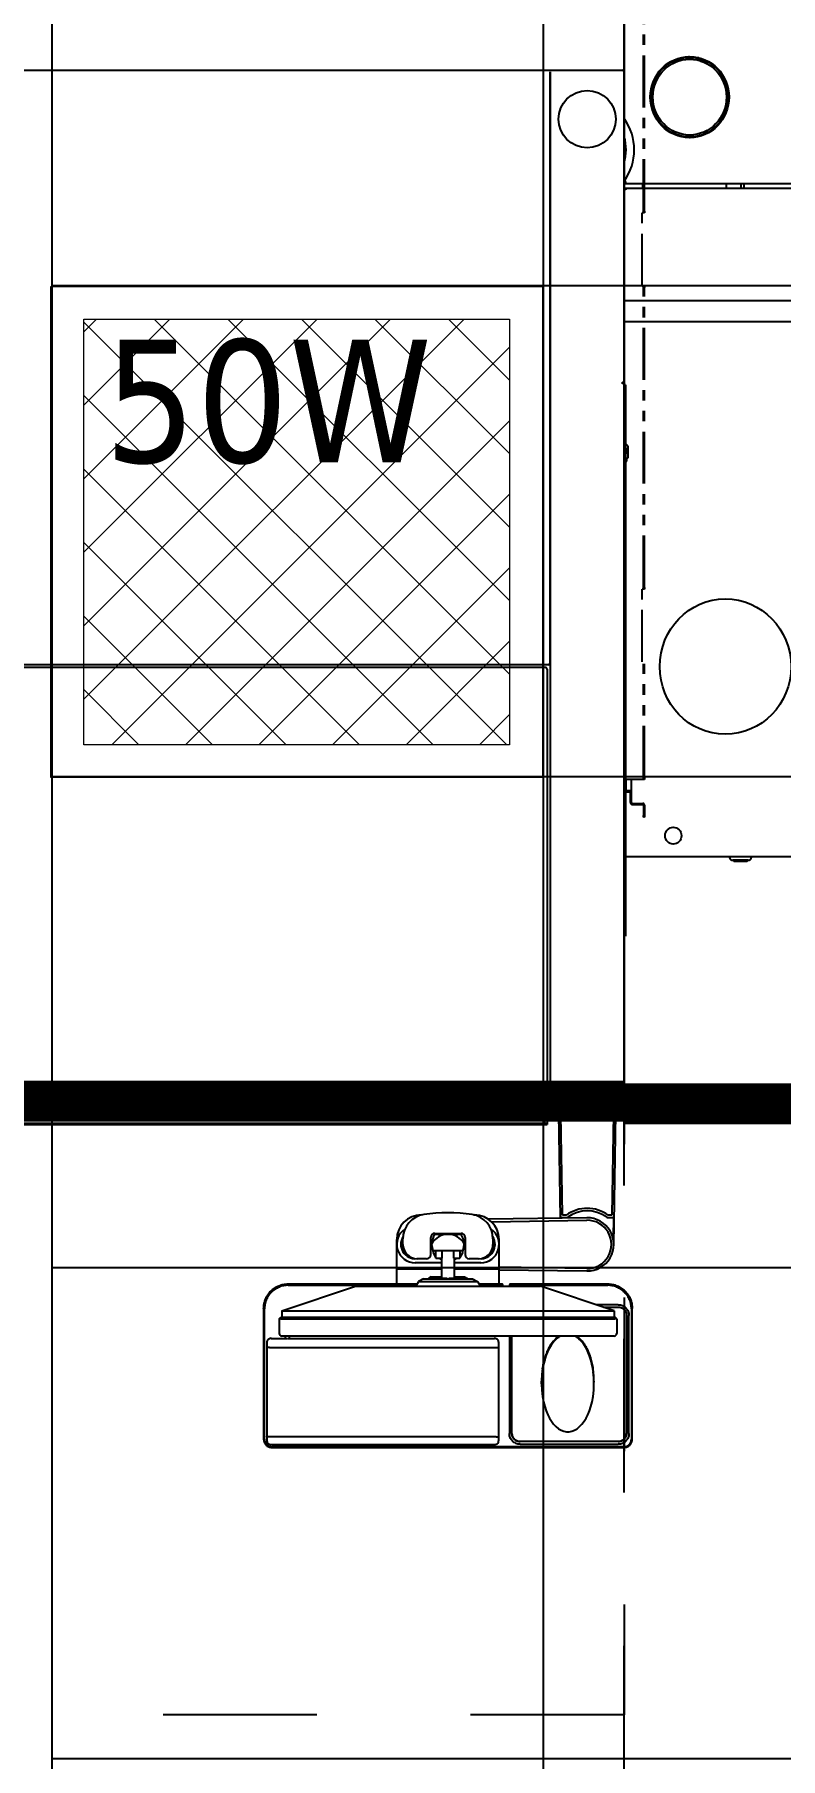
# Model space of a CAD drawing. Header units: centimetres. Extents: x 405564 to 502064, y 46284 to 60634.
# Drawn here: x 454057.6 to 454148.7, y 53962.5 to 54173.2 of the extents above; entities that cross this region are included whole.
import ezdxf
from ezdxf import colors
from ezdxf.entities.mleader import LeaderData, LeaderLine
from ezdxf.math import Vec2, Vec3
from ezdxf.xclip import XClip

# ---------------------------------------------------------------- set-up
doc = ezdxf.new("R2010")
doc.units = ezdxf.units.CM
doc.header["$XCLIPFRAME"] = 0
for name, pattern in [('3+1_3b$0$DASHED', [0.25, 0.125, -0.125]), ('SLD-2点鎖線', [12.7, 6.35, -1.27, 1.27, -1.27, 1.27, -1.27]), ('SLD-実線', [0])]:
    doc.linetypes.add(name, pattern=pattern)
for name, color, linetype in [('---___EB_draft03_cihazlar', 8, 'Continuous'), ('0-KRCN-ASMATAVAN-130426', 8, 'Continuous'), ('AS_DUV', 8, 'Continuous'), ('AS_PYZ_BINA', 8, 'Continuous')]:
    doc.layers.add(name, color=color, linetype=linetype)
for name, color, linetype, lineweight in [('0-KRCN-AYDINLATMA-130426', 8, 'Continuous', 9), ('0-KRCN-MİMARİ-220526', 8, 'Continuous', 9), ('OL_Ic', 8, 'Continuous', 9)]:
    doc.layers.add(name, color=color, linetype=linetype, lineweight=lineweight)
doc.styles.add('Normal_ITL', font='swissi.ttf')
doc.styles.add('TAHOMA', font='tahoma.ttf')

# ---------------------------------------------------------------- blocks, each defined once
blk = doc.blocks.new('50W 60x60 cm  SIVA ALTI LED ARMATÜR')
at = {"layer": '0-KRCN-AYDINLATMA-130426'}
h = blk.add_hatch(dxfattribs=at)
h.set_pattern_fill('ANSI37', color=256, scale=0.2)
h.paths.add_polyline_path([(-2.6, 2.594), (2.6, 2.594), (2.6, -2.606), (-2.6, -2.606)])
for points in [[(-3, 2.994), (3, 2.994), (3, -3.007), (-3, -3.007)], [(-2.6, 2.594), (2.6, 2.594), (2.6, -2.606), (-2.6, -2.606)]]:
    blk.add_lwpolyline(points, close=True, dxfattribs=at)
at = {"layer": '0-KRCN-AYDINLATMA-130426', "insert": (-2.35, 2.344), "char_height": 1.5, "attachment_point": 1, "style": 'TAHOMA'}
blk.add_mtext_dynamic_manual_height_columns('{\\fTahoma|b0|i0|c162|p34;50W}', width=1.5, gutter_width=1.25, heights=[0], dxfattribs=at)
blk = doc.blocks.new('G$C27E741DA')
at = {"layer": '0-KRCN-AYDINLATMA-130426', "xscale": 10, "yscale": 10, "zscale": 10}
blk.add_blockref('50W 60x60 cm  SIVA ALTI LED ARMATÜR', (16025.54, 6978.47), dxfattribs=at)
blk = doc.blocks.new('SMD Dizgi Makinesi')
at = {"layer": '---___EB_draft03_cihazlar', "linetype": 'SLD-実線'}
for p, q in [((275559.67, -39730.89), (275559.67, -39868.03)), ((275560.19, -39868.16), (275560.19, -39846.23)), ((275641.92, -39846.47), (275641.92, -39867.92)), ((275641.92, -39847.13), (275641.92, -39852.58)), ((275559.67, -39853.54), (275560.19, -39853.54)), ((275559.67, -39853.89), (275560.19, -39853.89)), ((275642.33, -39852.99), (275642.33, -39854.89)), ((275642.38, -39853.09), (275642.38, -39854.05)), ((275642.43, -39854.74), (275642.43, -39853.14)), ((275560.19, -39855.64), (275559.67, -39855.64)), ((275642.38, -39854.05), (275642.38, -39854.79)), ((275560.19, -39865.65), (275559.67, -39865.65)), ((275560.19, -39865.77), (275559.67, -39865.77)), ((275560.19, -39865.87), (275559.67, -39865.87)), ((275538.49, -39868.16), (275559.67, -39868.16)), ((275559.67, -39868.04), (275559.5, -39868.04)), ((275559.54, -39867.95), (275559.54, -39868.03)), ((275559.54, -39868.03), (275559.67, -39868.03)), ((275559.67, -39868.16), (275559.67, -39868.04)), ((275560.19, -39868.16), (275559.67, -39868.16)), ((275560.2, -39868.14), (275560.19, -39868.15)), ((275560.19, -39868.15), (275560.19, -39868.16)), ((275633.65, -39868.16), (275560.19, -39868.16)), ((275560.23, -39868.12), (275560.2, -39868.14)), ((275560.26, -39868.09), (275560.23, -39868.12)), ((275560.3, -39868.05), (275560.26, -39868.09)), ((275560.34, -39868.01), (275560.3, -39868.05)), ((275560.38, -39867.96), (275560.34, -39868.01)), ((275560.43, -39867.92), (275560.38, -39867.96)), ((275641.67, -39868.16), (275633.65, -39868.16))]:
    blk.add_line(p, q, dxfattribs=at)
at = {"layer": '---___EB_draft03_cihazlar', "linetype": 'SLD-2点鎖線'}
for p, q in [((275559.67, -39730.89), (275559.67, -39868.03)), ((275560.19, -39868.16), (275560.19, -39846.23)), ((275641.92, -39846.47), (275641.92, -39867.92)), ((275641.92, -39847.13), (275641.92, -39852.58)), ((275559.67, -39853.54), (275560.19, -39853.54)), ((275559.67, -39853.89), (275560.19, -39853.89)), ((275642.33, -39852.99), (275642.33, -39854.89)), ((275642.38, -39853.09), (275642.38, -39854.05)), ((275642.43, -39854.74), (275642.43, -39853.14)), ((275560.19, -39855.64), (275559.67, -39855.64)), ((275642.38, -39854.05), (275642.38, -39854.79)), ((275563.03, -39865.65), (275535.13, -39865.65)), ((275563.03, -39865.77), (275535.13, -39865.77)), ((275560.19, -39865.65), (275559.67, -39865.65)), ((275560.19, -39865.77), (275559.67, -39865.77)), ((275560.19, -39865.87), (275559.67, -39865.87)), ((275563.03, -39865.77), (275563.03, -39865.65)), ((275563.03, -39865.65), (275563.23, -39865.65)), ((275563.23, -39865.77), (275563.03, -39865.77)), ((275563.23, -39865.65), (275563.23, -39865.77)), ((275563.23, -39865.77), (275563.23, -39865.87)), ((275563.23, -39865.87), (275563.23, -39865.95)), ((275572.12, -39865.95), (275563.23, -39865.95)), ((275572.12, -39865.65), (275572.33, -39865.65)), ((275572.12, -39865.77), (275572.12, -39865.65)), ((275572.33, -39865.77), (275572.12, -39865.77)), ((275572.12, -39865.87), (275572.12, -39865.77)), ((275572.12, -39865.95), (275572.12, -39865.87)), ((275609.01, -39865.65), (275572.33, -39865.65)), ((275572.33, -39865.65), (275572.33, -39865.77)), ((275609.01, -39865.77), (275572.33, -39865.77)), ((275609.01, -39865.77), (275609.01, -39865.65)), ((275609.01, -39865.65), (275609.21, -39865.65)), ((275609.21, -39865.77), (275609.01, -39865.77)), ((275609.21, -39865.65), (275609.21, -39865.77)), ((275609.21, -39865.77), (275609.21, -39865.87)), ((275609.21, -39865.87), (275609.21, -39865.95)), ((275618.1, -39865.95), (275609.21, -39865.95)), ((275632.26, -39865.65), (275618.31, -39865.65)), ((275632.26, -39865.77), (275618.31, -39865.77)), ((275632.26, -39865.77), (275632.26, -39865.65)), ((275632.26, -39865.65), (275632.46, -39865.65)), ((275632.46, -39865.77), (275632.26, -39865.77)), ((275632.46, -39865.65), (275632.46, -39865.77)), ((275632.46, -39865.77), (275632.46, -39865.87)), ((275632.46, -39865.87), (275632.46, -39867.94)), ((275635.39, -39867.16), (275635.39, -39865.87)), ((275635.51, -39867.16), (275635.51, -39865.87)), ((275635.61, -39865.65), (275636.85, -39865.65)), ((275635.61, -39865.77), (275636.85, -39865.77)), ((275636.85, -39865.77), (275636.85, -39865.65)), ((275636.85, -39865.65), (275637.06, -39865.65)), ((275637.06, -39865.77), (275636.85, -39865.77)), ((275637.06, -39865.65), (275637.06, -39865.77)), ((275632.46, -39868.16), (275465.69, -39868.16)), ((275538.49, -39868.16), (275559.67, -39868.16)), ((275559.67, -39868.04), (275559.5, -39868.04)), ((275559.54, -39867.95), (275559.54, -39868.03)), ((275559.54, -39868.03), (275559.67, -39868.03)), ((275559.67, -39868.16), (275559.67, -39868.04)), ((275560.19, -39868.16), (275559.67, -39868.16)), ((275560.2, -39868.14), (275560.19, -39868.15)), ((275560.19, -39868.15), (275560.19, -39868.16)), ((275633.65, -39868.16), (275560.19, -39868.16)), ((275560.23, -39868.12), (275560.2, -39868.14)), ((275560.26, -39868.09), (275560.23, -39868.12)), ((275560.3, -39868.05), (275560.26, -39868.09)), ((275560.34, -39868.01), (275560.3, -39868.05)), ((275560.38, -39867.96), (275560.34, -39868.01)), ((275560.43, -39867.92), (275560.38, -39867.96)), ((275583.95, -39868.16), (275583.95, -39868.33)), ((275583.95, -39868.28), (275584.07, -39868.28)), ((275583.95, -39868.41), (275583.95, -39868.33)), ((275584.07, -39868.4), (275583.95, -39868.4)), ((275584.07, -39868.41), (275583.95, -39868.41)), ((275584.07, -39868.16), (275584.07, -39868.41)), ((275633.96, -39867.26), (275632.46, -39867.26)), ((275633.71, -39867.92), (275632.46, -39867.92)), ((275632.46, -39867.94), (275632.46, -39868.16)), ((275633.7, -39868.04), (275632.46, -39868.04)), ((275633.96, -39868.16), (275632.46, -39868.16)), ((275641.67, -39868.16), (275633.65, -39868.16)), ((275633.71, -39868.04), (275633.7, -39868.04)), ((275633.71, -39868.04), (275633.96, -39868.04)), ((275633.84, -39867.5), (275633.84, -39867.8)), ((275633.96, -39867.26), (275633.96, -39867.29)), ((275633.96, -39867.8), (275633.96, -39867.5)), ((275633.96, -39867.8), (275633.96, -39867.92)), ((275633.96, -39867.92), (275633.96, -39868.04)), ((275633.96, -39868.04), (275633.96, -39868.16)), ((275635.28, -39867.26), (275634.08, -39867.26)), ((275635.28, -39867.38), (275634.08, -39867.38))]:
    blk.add_line(p, q, dxfattribs=at)
at = {"layer": '---___EB_draft03_cihazlar'}
for p, q in [((275573.93, -39868.16), (275573.93, -39730.76)), ((275576.51, -39868.16), (275576.51, -39730.76))]:
    blk.add_line(p, q, dxfattribs=at)
at = {"layer": '---___EB_draft03_cihazlar', "color": 1, "const_width": 5}
blk.add_lwpolyline([(275672.08, -39868.16), (275672.08, -39731.16)], dxfattribs=at)
at = {"layer": '---___EB_draft03_cihazlar', "color": 1, "linetype": '3+1_3b$0$DASHED', "ltscale": 150}
blk.add_lwpolyline([(275341.08, -39731.16), (275757.08, -39731.16), (275757.08, -39868.16), (275341.08, -39868.16), (275341.08, -39731.16)], dxfattribs=at)
at = {"layer": '---___EB_draft03_cihazlar', "color": 1}
blk.add_lwpolyline([(275426.08, -39731.16), (275672.08, -39731.16), (275672.08, -39868.16), (275426.08, -39868.16), (275426.08, -39731.16)], dxfattribs=at)
at = {"layer": '---___EB_draft03_cihazlar'}
for centre, major_axis in [((275618.67, -39855.79), (-8.27, 0)), ((275639.33, -39862.15), (-1.03, 0))]:
    blk.add_ellipse(centre, major_axis=major_axis, ratio=0.969208, start_param=4.712389, end_param=10.995574, dxfattribs=at)
at = {"layer": '---___EB_draft03_cihazlar', "linetype": 'SLD-2点鎖線'}
for centre, major_axis, start_param, end_param in [((275641.92, -39852.99), (-0.413, 0), 3.141593, 4.712389), ((275642.38, -39853.14), (-0.0517, 0), 3.141593, 4.712389), ((275549.08, -39860.15), (-4.96, 0), 4.712389, 10.995574), ((275549.08, -39860.15), (-4.86, 0), 4.712389, 10.995574), ((275549.08, -39860.15), (-4.63, 0), 4.712389, 10.995574), ((275641.92, -39854.89), (-0.413, 0), 1.570796, 3.141593), ((275642.38, -39854.74), (-0.0517, 0), 1.570796, 3.141593), ((275635.61, -39865.87), (-0.227, 0), 4.712389, 6.283185), ((275635.61, -39865.87), (-0.103, 0), 4.712389, 6.283185), ((275633.71, -39867.8), (-0.248, 0), 1.570796, 3.141593), ((275633.71, -39867.8), (-0.124, 0), 1.570796, 3.141593), ((275634.08, -39867.5), (-0.248, 0), 4.712389, 6.283185), ((275634.08, -39867.5), (-0.124, 0), 4.712389, 6.283185), ((275635.28, -39867.16), (-0.227, 0), 1.570796, 3.141593), ((275635.28, -39867.16), (-0.103, 0), 1.570796, 3.141593), ((275641.67, -39867.92), (-0.248, 0), 1.570796, 3.141593)]:
    blk.add_ellipse(centre, major_axis=major_axis, ratio=0.969208, start_param=start_param, end_param=end_param, dxfattribs=at)
at = {"layer": '---___EB_draft03_cihazlar', "linetype": 'SLD-実線'}
for centre, major_axis, start_param, end_param in [((275641.92, -39852.99), (-0.413, 0), 3.141593, 4.712389), ((275642.38, -39853.14), (-0.0517, 0), 3.141593, 4.712389), ((275549.08, -39860.15), (-4.96, 0), 4.712389, 10.995574), ((275549.08, -39860.15), (-4.86, 0), 4.712389, 10.995574), ((275549.08, -39860.15), (-4.63, 0), 4.712389, 10.995574), ((275641.92, -39854.89), (-0.413, 0), 1.570796, 3.141593), ((275642.38, -39854.74), (-0.0517, 0), 1.570796, 3.141593), ((275641.67, -39867.92), (-0.248, 0), 1.570796, 3.141593)]:
    blk.add_ellipse(centre, major_axis=major_axis, ratio=0.969208, start_param=start_param, end_param=end_param, dxfattribs=at)
for points, knots in [([(275559.42, -39867.92), (275559.44, -39867.95), (275559.48, -39868.01), (275559.55, -39868.09), (275559.61, -39868.15), (275559.65, -39868.15), (275559.67, -39868.16)], [0, 0, 0, 0, 0.254646, 0.509542, 0.764435, 1, 1, 1, 1]), ([(275559.67, -39868.03), (275559.66, -39868.02), (275559.66, -39868), (275559.6, -39867.97), (275559.52, -39867.94), (275559.45, -39867.93), (275559.42, -39867.92)], [0, 0, 0, 0, 0.249991, 0.500012, 0.750012, 1, 1, 1, 1])]:
    blk.add_open_spline(points, degree=3, knots=knots, dxfattribs=at)
at = {"layer": '---___EB_draft03_cihazlar', "linetype": 'SLD-2点鎖線'}
for points, knots in [([(275559.42, -39867.92), (275559.44, -39867.95), (275559.48, -39868.01), (275559.55, -39868.09), (275559.61, -39868.15), (275559.65, -39868.15), (275559.67, -39868.16)], [0, 0, 0, 0, 0.254646, 0.509542, 0.764435, 1, 1, 1, 1]), ([(275559.67, -39868.03), (275559.66, -39868.02), (275559.66, -39868), (275559.6, -39867.97), (275559.52, -39867.94), (275559.45, -39867.93), (275559.42, -39867.92)], [0, 0, 0, 0, 0.249991, 0.500012, 0.750012, 1, 1, 1, 1])]:
    blk.add_open_spline(points, degree=3, knots=knots, dxfattribs=at)
blk = doc.blocks.new('SPI')
at = {"layer": '---___EB_draft03_cihazlar', "linetype": 'Continuous'}
for p, q in [((274417.83, -39735.03), (274417.83, -39814.63)), ((274418, -39735.03), (274418, -39814.63)), ((274418.79, -39735.03), (274418.79, -39814.63)), ((274419.19, -39735.03), (274419.19, -39814.63)), ((274419.79, -39735.03), (274419.79, -39814.63)), ((274420.19, -39734.93), (274420.19, -39814.73)), ((274546.69, -39734.58), (274546.69, -39815.08)), ((274473.99, -39815.08), (274473.99, -39746.53)), ((274473.69, -39814.73), (274473.69, -39746.83)), ((274378.38, -39781.33), (274378.38, -39824.33)), ((274378.47, -39824.33), (274378.47, -39781.33)), ((274378.72, -39781.23), (274378.72, -39808.53)), ((274391.21, -39780.73), (274379.22, -39780.73)), ((274379.37, -39780.43), (274395.31, -39780.43)), ((274395.32, -39780.33), (274379.38, -39780.33)), ((274379.66, -39808.73), (274379.66, -39781.03)), ((274390.59, -39781.03), (274390.59, -39808.73)), ((274391.71, -39781.23), (274391.71, -39782.98)), ((274394.09, -39782.23), (274392.29, -39782.23)), ((274394.09, -39782.23), (274394.29, -39782.43)), ((274391.7, -39782.98), (274391.99, -39782.98)), ((274391.7, -39783.48), (274391.99, -39783.48)), ((274391.71, -39783.48), (274391.71, -39808.53)), ((274391.99, -39823.13), (274391.99, -39782.53)), ((274394.09, -39782.53), (274394.09, -39823.13)), ((274394.29, -39782.43), (274394.29, -39823.23)), ((274395.09, -39782.53), (274394.29, -39782.53)), ((274395.09, -39782.53), (274395.09, -39823.13)), ((274395.09, -39782.53), (274398.09, -39791.53)), ((274398.2, -39783.33), (274398.2, -39798.97)), ((274398.31, -39799.03), (274398.31, -39783.33)), ((274398.36, -39783.33), (274398.36, -39799.06)), ((274398.09, -39791.53), (274398.09, -39814.13)), ((274398.36, -39796.58), (274403.79, -39796.58)), ((274400.19, -39796.58), (274400.19, -39802.08)), ((274398.65, -39799.23), (274398.09, -39798.91)), ((274398.99, -39799.83), (274398.65, -39799.23)), ((274398.65, -39799.23), (274398.65, -39806.43)), ((274400.94, -39802.08), (274400.94, -39798.83)), ((274401.44, -39800.23), (274401.44, -39799.08)), ((274403.19, -39797.33), (274403.87, -39797.33)), ((274398.99, -39799.83), (274398.99, -39805.83)), ((274399.02, -39800.46), (274398.99, -39800.44)), ((274399.22, -39800.8), (274399.02, -39800.46)), ((274399.02, -39802.73), (274399.02, -39800.46)), ((274399.22, -39800.8), (274399.22, -39802.05)), ((274402.25, -39800.97), (274401.5, -39801.35)), ((274401.5, -39801.35), (274402.46, -39801.35)), ((274401.5, -39801.35), (274401.5, -39802.08)), ((274401.94, -39800.73), (274404.04, -39800.73)), ((274402.46, -39801.08), (274402.25, -39800.97)), ((274403.19, -39800.83), (274402.46, -39800.97)), ((274402.46, -39800.97), (274402.46, -39804.69)), ((274404.39, -39804.43), (274404.39, -39801.23)), ((274404.54, -39801.23), (274404.54, -39804.43)), ((274398.99, -39802.73), (274399.02, -39802.73)), ((274399.02, -39802.93), (274398.99, -39802.93)), ((274399.02, -39802.05), (274399.22, -39802.05)), ((274399.02, -39802.08), (274401.5, -39802.08)), ((274399.02, -39805.2), (274399.02, -39802.93)), ((274402.46, -39802.1), (274401.5, -39802.1)), ((274399.02, -39805.2), (274398.99, -39805.22)), ((274401.5, -39803.58), (274399.02, -39803.58)), ((274399.22, -39803.6), (274399.02, -39803.6)), ((274399.22, -39804.86), (274399.02, -39805.2)), ((274399.22, -39803.6), (274399.22, -39804.86)), ((274400.19, -39803.58), (274400.19, -39809.08)), ((274400.94, -39806.83), (274400.94, -39803.58)), ((274401.44, -39806.58), (274401.44, -39805.43)), ((274401.5, -39803.55), (274402.46, -39803.55)), ((274401.5, -39803.58), (274401.5, -39804.3)), ((274402.46, -39804.3), (274401.5, -39804.3)), ((274401.5, -39804.3), (274402.25, -39804.69)), ((274404.04, -39804.93), (274401.94, -39804.93)), ((274402.25, -39804.69), (274402.46, -39804.58)), ((274402.46, -39804.69), (274403.19, -39804.83)), ((274398.65, -39806.43), (274398.09, -39806.75)), ((274398.2, -39806.69), (274398.2, -39809.48)), ((274398.31, -39809.43), (274398.31, -39806.62)), ((274398.36, -39806.59), (274398.36, -39809.43)), ((274398.99, -39805.83), (274398.65, -39806.43)), ((274406.79, -39806.01), (274406.79, -39806.08)), ((274379.22, -39809.03), (274391.21, -39809.03)), ((274398.2, -39809.48), (274398.09, -39809.48)), ((274398.09, -39809.53), (274398.2, -39809.53)), ((274398.24, -39809.52), (274398.2, -39809.48)), ((274398.26, -39809.53), (274398.24, -39809.53)), ((274398.36, -39809.08), (274403.79, -39809.08)), ((274400.09, -39809.08), (274399.94, -39819.78)), ((274400.24, -39819.79), (274400.39, -39809.08)), ((274403.87, -39808.33), (274403.19, -39808.33)), ((274405.96, -39808.13), (274406.14, -39819.79)), ((274406.44, -39819.78), (274406.26, -39807.77)), ((274378.77, -39811.63), (274378.77, -39823.63)), ((274379.1, -39823.63), (274379.1, -39811.63)), ((274379.11, -39823.63), (274379.11, -39811.63)), ((274391.99, -39810.33), (274380.07, -39810.33)), ((274380.09, -39810.63), (274391.99, -39810.63)), ((274398.2, -39810.33), (274398.09, -39810.33)), ((274398.09, -39810.38), (274398.2, -39810.38)), ((274398.2, -39810.38), (274398.24, -39810.34)), ((274398.2, -39810.38), (274398.2, -39822.33)), ((274398.26, -39810.33), (274398.24, -39810.33)), ((274398.31, -39822.33), (274398.31, -39810.43)), ((274398.36, -39810.43), (274398.36, -39822.33)), ((274386.17, -39814.26), (274386.36, -39814.26)), ((274386.36, -39814.26), (274386.48, -39814.26)), ((274388.51, -39814.47), (274387.86, -39814.36)), ((274387.92, -39814.4), (274387.92, -39814.4)), ((274387.92, -39814.4), (274388, -39814.4)), ((274388, -39814.38), (274388.01, -39814.38)), ((274388, -39814.4), (274388.01, -39814.4)), ((274395.09, -39823.13), (274398.09, -39814.13)), ((274418.79, -39814.63), (274417.83, -39814.63)), ((274418.79, -39814.63), (274417.83, -39814.63)), ((274417.83, -39814.63), (274417.83, -39814.93)), ((274418.79, -39814.93), (274417.83, -39814.93)), ((274418, -39814.63), (274418, -39814.93)), ((274418.79, -39814.63), (274419.79, -39814.63)), ((274418.79, -39814.63), (274418.79, -39814.93)), ((274419.79, -39814.93), (274418.79, -39814.93)), ((274420.19, -39814.63), (274419.19, -39814.63)), ((274420.14, -39815.83), (274419.69, -39815.83)), ((274419.79, -39814.63), (274419.79, -39814.93)), ((274420.19, -39814.63), (274419.79, -39814.63)), ((274420.19, -39814.93), (274419.79, -39814.93)), ((274420.14, -39815.83), (274420.14, -39823.83)), ((274420.19, -39815.88), (274420.14, -39815.83)), ((274420.19, -39814.73), (274420.19, -39814.93)), ((274420.19, -39815.53), (274420.19, -39824.13)), ((274420.37, -39814.93), (274420.39, -39814.93)), ((274473.49, -39814.93), (274420.39, -39814.93)), ((274420.39, -39815.33), (274546.49, -39815.33)), ((274546.49, -39815.28), (274474.19, -39815.28)), ((274485.69, -39815.33), (274485.69, -39815.28)), ((274531.69, -39815.33), (274531.69, -39815.28)), ((274536.29, -39815.28), (274536.29, -39815.33)), ((274540.99, -39815.28), (274540.99, -39815.33)), ((274541.19, -39815.33), (274541.19, -39815.28)), ((274546.69, -39815.53), (274546.69, -39824.13)), ((274419.17, -39816.33), (274406.39, -39816.53)), ((274406.39, -39816.63), (274406.54, -39816.63)), ((274406.47, -39816.82), (274406.47, -39817.27)), ((274406.77, -39816.82), (274419.09, -39816.63)), ((274406.77, -39817.27), (274406.77, -39816.82)), ((274419.09, -39816.53), (274419.14, -39816.48)), ((274419.09, -39817.63), (274419.09, -39816.53)), ((274419.09, -39817.63), (274419.14, -39817.68)), ((274419.14, -39817.68), (274419.14, -39816.48)), ((274419.19, -39816.48), (274419.14, -39816.48)), ((274419.19, -39817.68), (274419.14, -39817.68)), ((274419.17, -39816.33), (274419.17, -39816.48)), ((274419.17, -39816.33), (274419.19, -39816.35)), ((274419.17, -39817.68), (274419.17, -39821.98)), ((274419.19, -39823.33), (274419.19, -39816.33)), ((274386.17, -39820.66), (274386.36, -39820.66)), ((274386.47, -39820.66), (274386.36, -39820.66)), ((274386.47, -39820.66), (274387.14, -39820.63)), ((274387.14, -39820.63), (274387.86, -39820.56)), ((274388, -39820.52), (274387.92, -39820.52)), ((274387.92, -39820.52), (274387.92, -39820.52)), ((274388.01, -39820.52), (274388, -39820.52)), ((274388.01, -39820.53), (274388, -39820.54)), ((274395.53, -39821.81), (274395.53, -39823.63)), ((274395.81, -39823.63), (274395.81, -39820.99)), ((274406.47, -39822.39), (274406.47, -39822.83)), ((274406.77, -39822.83), (274406.77, -39822.39)), ((274419.09, -39822.03), (274419.14, -39821.98)), ((274419.09, -39823.13), (274419.09, -39822.03)), ((274419.14, -39823.18), (274419.14, -39821.98)), ((274419.19, -39821.98), (274419.14, -39821.98)), ((274394.09, -39823.43), (274392.29, -39823.43)), ((274394.09, -39823.43), (274394.29, -39823.23)), ((274395.09, -39823.13), (274394.29, -39823.13)), ((274403.14, -39823.08), (274419.17, -39823.33)), ((274406.54, -39823.03), (274403.9, -39822.99)), ((274419.09, -39823.03), (274406.77, -39822.83)), ((274419.09, -39823.13), (274419.14, -39823.18)), ((274419.19, -39823.18), (274419.14, -39823.18)), ((274419.17, -39823.18), (274419.17, -39823.33)), ((274419.19, -39823.31), (274419.17, -39823.33)), ((274419.69, -39823.83), (274420.14, -39823.83)), ((274420.19, -39823.78), (274420.14, -39823.83)), ((274546.49, -39824.33), (274420.39, -39824.33)), ((274508.24, -39824.49), (274440.84, -39824.49)), ((274498.84, -39824.58), (274498.84, -39824.49)), ((274498.88, -39824.49), (274498.88, -39824.67)), ((274499.16, -39824.49), (274499.16, -39824.67)), ((274499.2, -39824.53), (274499.16, -39824.53)), ((274499.2, -39824.57), (274499.2, -39824.49)), ((274499.2, -39824.55), (274499.2, -39824.49)), ((274499.22, -39824.49), (274499.29, -39824.83)), ((274499.23, -39824.58), (274499.23, -39824.53)), ((274500.89, -39824.68), (274500.89, -39824.49)), ((274508.24, -39824.49), (274508.24, -39824.33)), ((274395.31, -39825.23), (274379.37, -39825.23)), ((274379.38, -39825.33), (274395.32, -39825.33)), ((274380.07, -39824.93), (274394.51, -39824.93)), ((274394.54, -39824.63), (274380.09, -39824.63)), ((274498.88, -39824.58), (274498.84, -39824.58)), ((274498.88, -39824.67), (274499.16, -39824.67)), ((274499.2, -39824.57), (274499.16, -39824.57)), ((274499.23, -39824.58), (274499.2, -39824.55)), ((274499.24, -39824.58), (274499.23, -39824.58)), ((274499.24, -39824.58), (274499.23, -39824.58)), ((274499.29, -39824.83), (274500.74, -39824.83)), ((274500.74, -39824.83), (274500.89, -39824.68))]:
    blk.add_line(p, q, dxfattribs=at)
at = {"layer": '---___EB_draft03_cihazlar', "color": 1, "const_width": 5}
blk.add_lwpolyline([(274420.69, -39824.33), (274420.69, -39724.33)], dxfattribs=at)
at = {"layer": '---___EB_draft03_cihazlar', "color": 1, "linetype": '3+1_3b$0$DASHED', "ltscale": 150}
blk.add_lwpolyline([(274345.69, -39724.33), (274621.69, -39724.33), (274621.69, -39824.33), (274345.69, -39824.33), (274345.69, -39724.33)], dxfattribs=at)
at = {"layer": '---___EB_draft03_cihazlar', "color": 1}
blk.add_lwpolyline([(274420.69, -39724.33), (274546.69, -39724.33), (274546.69, -39824.33), (274420.69, -39824.33), (274420.69, -39724.33)], dxfattribs=at)
at = {"layer": '---___EB_draft03_cihazlar', "linetype": 'Continuous'}
for points in [[(274379.22, -39780.73), (274379.15, -39780.73), (274379.03, -39780.77), (274378.92, -39780.83), (274378.83, -39780.92), (274378.76, -39781.03), (274378.73, -39781.16), (274378.72, -39781.23)], [(274378.72, -39808.53), (274378.73, -39808.59), (274378.76, -39808.72), (274378.82, -39808.83), (274378.91, -39808.92), (274379.03, -39808.99), (274379.15, -39809.02), (274379.22, -39809.03)], [(274386.17, -39814.26), (274385.36, -39814.29), (274384.62, -39814.37), (274383.96, -39814.49), (274383.38, -39814.64), (274382.85, -39814.81), (274382.38, -39815.01), (274381.95, -39815.22), (274381.57, -39815.46), (274381.23, -39815.72), (274380.92, -39816.01), (274380.67, -39816.33), (274380.48, -39816.65), (274380.36, -39816.97), (274380.3, -39817.3), (274380.3, -39817.62), (274380.36, -39817.94), (274380.48, -39818.27), (274380.67, -39818.59), (274380.92, -39818.9), (274381.22, -39819.19), (274381.57, -39819.46), (274381.95, -39819.69), (274382.37, -39819.91), (274382.85, -39820.11), (274383.38, -39820.28), (274383.96, -39820.43), (274384.62, -39820.55), (274385.36, -39820.63), (274386.17, -39820.66)], [(274387.86, -39814.36), (274387.13, -39814.29), (274386.48, -39814.26)], [(274391.99, -39816.4), (274391.93, -39816.3), (274391.67, -39815.99), (274391.36, -39815.7), (274391, -39815.44), (274390.6, -39815.2), (274390.15, -39814.98), (274389.65, -39814.79), (274389.11, -39814.62), (274388.51, -39814.47)], [(274387.86, -39820.56), (274388.51, -39820.44), (274389.11, -39820.3), (274389.65, -39820.13), (274390.15, -39819.93), (274390.6, -39819.72), (274391, -39819.48), (274391.36, -39819.21), (274391.67, -39818.93), (274391.93, -39818.62), (274391.99, -39818.52)]]:
    blk.add_lwpolyline(points, dxfattribs=at)
blk.add_circle((274540.69, -39819.83), 3.5, dxfattribs=at)
for centre, radius, start, end in [((274379.38, -39781.31), 0.984, 90.0005, 91.2595), ((274391.22, -39781.23), 0.497, 0.0004, 1.04), ((274392.29, -39782.53), 0.3, 90, 180), ((274403.19, -39798.83), 2.25, 34.0798, 180), ((274403.19, -39798.83), 1.75, 58.069, 185.1091), ((274403.19, -39798.83), 1.7, 61.474, 172.6901), ((274403.79, -39799.58), 3, 0, 90), ((274403.19, -39799.08), 1.75, 90, 180), ((274403.87, -39800.33), 3, 8.4565, 90), ((274401.94, -39800.23), 0.5, 180, 270), ((274403.19, -39802.83), 2, 53.1301, 115.0305), ((274402.21, -39802.83), 2.23, 12.1655, 64.0094), ((274404.04, -39801.23), 0.5, 0, 90), ((274387.06, -39802.83), 20, 351.5435, 8.4565), ((274403.19, -39802.83), 2, 147.681, 157.9587), ((274402.21, -39802.83), 2.23, 295.9906, 347.8345), ((274403.19, -39802.83), 2, 202.0428, 212.3171), ((274401.94, -39805.43), 0.5, 90, 180), ((274403.19, -39802.83), 2, 244.9726, 306.8699), ((274404.04, -39804.43), 0.5, 270, 0), ((274403.19, -39806.83), 2.25, 180, 325.9146), ((274403.19, -39806.58), 1.75, 180, 270), ((274403.19, -39806.83), 1.75, 175.0519, 301.8838), ((274403.19, -39806.83), 1.7, 187.2287, 298.6076), ((274403.79, -39806.08), 3, 270, 0), ((274403.87, -39805.33), 3, 270, 351.5435), ((274391.22, -39808.53), 0.497, 358.9604, 359.9996), ((274386.17, -39825.41), 11.15, 82.4855, 90.0033), ((274386.36, -39825.29), 11.03, 83.4158, 89.4113), ((274386.41, -39824.78), 10.52, 81.7369, 83.3731), ((274386.44, -39824.59), 10.33, 81.3064, 81.7323), ((274389.5, -39817.97), 2.87, 40.909, 45.5049), ((274419.69, -39816.33), 0.5, 90, 180), ((274420.37, -39814.72), 0.21, 209.427, 270), ((274420.39, -39814.73), 0.2, 180, 270), ((274420.39, -39815.53), 0.2, 90, 180), ((274473.49, -39814.73), 0.2, 270, 0), ((274474.19, -39815.08), 0.2, 180, 270), ((274538.99, -39815.38), 0.35, 163.0656, 171.3861), ((274538.99, -39815.38), 0.21, 150, 165.731), ((274538.99, -39815.38), 0.21, 14.269, 30), ((274538.99, -39815.38), 0.35, 8.6139, 16.9344), ((274536.94, -39819.08), 6.5, 35.2944, 35.8187), ((274545.18, -39815.29), 0.2, 180, 192.505), ((274406.77, -39816.82), 0.3, 90.8938, 180), ((274406.77, -39817.27), 0.3, 180, 215.5472), ((274403.19, -39819.83), 4.1, 324.4528, 35.5472), ((274403.19, -39819.83), 4.4, 324.4528, 35.5472), ((274389.5, -39816.94), 2.87, 314.4951, 319.0905), ((274403.19, -39819.83), 3.25, 179.1574, 0.8426), ((274403.19, -39819.83), 2.95, 179.1574, 0.8426), ((274386.17, -39809.58), 11.08, 269.974, 277.5372), ((274386.37, -39809.72), 10.94, 270.5156, 276.6104), ((274386.42, -39810.19), 10.47, 276.6232, 278.3937), ((274386.44, -39810.34), 10.32, 278.3956, 278.6957), ((274406.77, -39822.39), 0.3, 144.4528, 180), ((274392.29, -39823.13), 0.3, 180, 270), ((274406.77, -39822.83), 0.3, 180, 269.1062), ((274419.69, -39823.33), 0.5, 180, 270), ((274420.39, -39824.13), 0.2, 180, 270), ((274500.14, -39824.33), 0.4, 203.6323, 336.3677), ((274500.14, -39824.33), 0.225, 225.9097, 314.0903), ((274500.14, -39824.33), 0.2, 255, 306.8546), ((274536.94, -39819.08), 6.5, 233.9403, 306.0597), ((274536.94, -39819.08), 5.5, 253.027, 286.9261), ((274546.49, -39824.13), 0.2, 270, 0), ((274394.54, -39823.65), 0.983, 270.0003, 271.0009), ((274395.32, -39822.37), 2.96, 270.0003, 271.0034)]:
    blk.add_arc(centre, radius, start, end, dxfattribs=at)
for centre, major_axis, ratio, start_param, end_param in [((274394.39, -39782.53), (0, 0.3), 1, 0.785398, 1.570796), ((274398.19, -39809.43), (-0.0737, 0.0737), 0.916331, -3.883358, -3.459327), ((274398.2, -39809.43), (0.108, 0), 0.923062, -1.146765, 0), ((274398.27, -39809.43), (0.0737, 0.0737), 0.916331, -2.399828, -1.975797), ((274398.27, -39809.43), (0, 0.1), 0.909039, -2.717562, -1.570796), ((274398.19, -39810.43), (0.0737, 0.0737), 0.916331, 0.317734, 0.741765), ((274398.2, -39810.43), (0.108, 0), 0.923062, 0, 1.146765), ((274398.27, -39810.43), (-0.0737, 0.0737), 0.916331, -1.165796, -0.741765), ((274398.27, -39810.43), (0, 0.1), 0.909039, -1.570796, -0.424031), ((274386.26, -39817.46), (5.98, 0), 0.535371, 1.275628, 1.325577), ((274386.26, -39817.46), (5.98, 0), 0.535371, 0.498535, 1.273422), ((274386.26, -39817.46), (5.98, 0), 0.535371, 0.440849, 1.274202), ((274386.26, -39817.46), (5.98, 0), 0.535371, -1.273422, -0.498533), ((274386.26, -39817.46), (5.98, 0), 0.535371, -1.169195, -0.440854), ((274386.26, -39817.46), (5.98, 0), 0.535371, -1.325577, -1.275588), ((274394.39, -39823.13), (0, 0.3), 1, -4.712389, -3.926991)]:
    blk.add_ellipse(centre, major_axis=major_axis, ratio=ratio, start_param=start_param, end_param=end_param, dxfattribs=at)
for points, knots in [([(274379.36, -39780.33), (274379.23, -39780.33), (274378.97, -39780.39), (274378.65, -39780.61), (274378.43, -39780.94), (274378.38, -39781.2), (274378.38, -39781.33)], [0, 0, 0, 0, 0.249602, 0.4994, 0.749555, 1, 1, 1, 1]), ([(274379.37, -39780.43), (274379.25, -39780.43), (274379.02, -39780.48), (274378.72, -39780.68), (274378.52, -39780.98), (274378.47, -39781.21), (274378.47, -39781.33)], [0, 0, 0, 0, 0.249581, 0.499377, 0.749539, 1, 1, 1, 1]), ([(274379.66, -39781.03), (274379.66, -39780.99), (274379.67, -39780.93), (274379.68, -39780.86), (274379.68, -39780.82), (274379.7, -39780.78), (274379.71, -39780.75), (274379.72, -39780.73), (274379.74, -39780.73)], [0, 0, 0, 0, 0.361649, 0.525795, 0.670939, 0.79255, 0.887524, 1, 1, 1, 1]), ([(274390.59, -39781.03), (274390.59, -39781.01), (274390.59, -39780.97), (274390.59, -39780.92), (274390.59, -39780.86), (274390.59, -39780.82), (274390.59, -39780.8), (274390.59, -39780.78), (274390.59, -39780.76), (274390.59, -39780.75), (274390.59, -39780.74), (274390.59, -39780.74), (274390.59, -39780.73), (274390.59, -39780.73), (274390.59, -39780.73), (274390.59, -39780.73)], [0, 0, 0, 0, 0.195607, 0.383892, 0.556877, 0.708132, 0.773835, 0.832039, 0.882194, 0.923894, 0.956743, 0.980425, 0.994806, 0.998504, 1, 1, 1, 1]), ([(274391.71, -39781.22), (274391.71, -39781.16), (274391.68, -39781.03), (274391.57, -39780.86), (274391.41, -39780.75), (274391.28, -39780.73), (274391.21, -39780.73)], [0, 0, 0, 0, 0.250162, 0.500186, 0.750109, 1, 1, 1, 1]), ([(274398.2, -39783.33), (274398.2, -39783.14), (274398.16, -39782.76), (274397.99, -39782.21), (274397.73, -39781.71), (274397.36, -39781.27), (274396.92, -39780.9), (274396.42, -39780.63), (274395.88, -39780.47), (274395.5, -39780.43), (274395.31, -39780.43)], [0, 0, 0, 0, 0.125234, 0.250433, 0.375565, 0.500611, 0.625564, 0.750431, 0.875233, 1, 1, 1, 1]), ([(274398.31, -39783.33), (274398.31, -39783.13), (274398.27, -39782.74), (274398.1, -39782.17), (274397.82, -39781.65), (274397.44, -39781.19), (274396.99, -39780.82), (274396.47, -39780.54), (274395.9, -39780.37), (274395.51, -39780.33), (274395.32, -39780.33)], [0, 0, 0, 0, 0.125234, 0.250432, 0.375564, 0.500611, 0.625564, 0.750432, 0.875234, 1, 1, 1, 1]), ([(274395.37, -39780.33), (274395.56, -39780.33), (274395.96, -39780.37), (274396.52, -39780.54), (274397.04, -39780.82), (274397.5, -39781.19), (274397.87, -39781.65), (274398.15, -39782.17), (274398.32, -39782.74), (274398.36, -39783.13), (274398.36, -39783.33)], [0, 0, 0, 0, 0.124766, 0.249568, 0.374436, 0.499389, 0.624436, 0.749568, 0.874766, 1, 1, 1, 1]), ([(274391.7, -39782.98), (274391.7, -39782.98), (274391.69, -39782.99), (274391.69, -39783), (274391.68, -39783.02), (274391.68, -39783.05), (274391.68, -39783.09), (274391.67, -39783.15), (274391.67, -39783.2), (274391.67, -39783.23)], [0, 0, 0, 0, 0.028587, 0.088163, 0.180861, 0.304197, 0.453649, 0.62381, 1, 1, 1, 1]), ([(274391.67, -39783.23), (274391.67, -39783.26), (274391.67, -39783.31), (274391.68, -39783.37), (274391.68, -39783.4), (274391.68, -39783.43), (274391.69, -39783.46), (274391.69, -39783.47), (274391.7, -39783.48), (274391.7, -39783.48)], [0, 0, 0, 0, 0.37619, 0.546351, 0.695803, 0.819139, 0.911837, 0.971413, 1, 1, 1, 1]), ([(274379.66, -39808.73), (274379.66, -39808.77), (274379.67, -39808.82), (274379.68, -39808.89), (274379.68, -39808.94), (274379.7, -39808.98), (274379.71, -39809.01), (274379.72, -39809.03), (274379.74, -39809.03)], [0, 0, 0, 0, 0.361649, 0.525795, 0.670939, 0.79255, 0.887524, 1, 1, 1, 1]), ([(274390.59, -39808.73), (274390.59, -39808.75), (274390.59, -39808.79), (274390.59, -39808.84), (274390.59, -39808.89), (274390.59, -39808.93), (274390.59, -39808.96), (274390.59, -39808.98), (274390.59, -39808.99), (274390.59, -39809.01), (274390.59, -39809.02), (274390.59, -39809.02), (274390.59, -39809.03), (274390.59, -39809.03), (274390.59, -39809.03), (274390.59, -39809.03)], [0, 0, 0, 0, 0.195607, 0.383892, 0.556877, 0.708132, 0.773835, 0.832039, 0.882194, 0.923894, 0.956743, 0.980425, 0.994806, 0.998504, 1, 1, 1, 1]), ([(274391.21, -39809.03), (274391.28, -39809.03), (274391.41, -39809), (274391.57, -39808.89), (274391.68, -39808.73), (274391.71, -39808.6), (274391.71, -39808.54)], [0, 0, 0, 0, 0.24989, 0.499814, 0.749839, 1, 1, 1, 1]), ([(274378.77, -39811.63), (274378.77, -39811.46), (274378.84, -39811.12), (274379.13, -39810.69), (274379.56, -39810.4), (274379.9, -39810.33), (274380.07, -39810.33)], [0, 0, 0, 0, 0.250461, 0.500623, 0.750419, 1, 1, 1, 1]), ([(274379.1, -39811.63), (274379.1, -39811.5), (274379.15, -39811.24), (274379.37, -39810.9), (274379.7, -39810.68), (274379.96, -39810.63), (274380.09, -39810.63)], [0, 0, 0, 0, 0.250459, 0.500623, 0.750422, 1, 1, 1, 1]), ([(274380.09, -39810.63), (274379.96, -39810.63), (274379.71, -39810.69), (274379.38, -39810.91), (274379.16, -39811.24), (274379.11, -39811.5), (274379.11, -39811.63)], [0, 0, 0, 0, 0.249601, 0.499396, 0.74955, 1, 1, 1, 1]), ([(274387.71, -39814.35), (274387.72, -39814.36), (274387.75, -39814.37), (274387.75, -39814.39), (274387.75, -39814.4)], [0, 0, 0, 0, 0.499388, 1, 1, 1, 1]), ([(274388.01, -39814.38), (274388.23, -39814.42), (274388.67, -39814.5), (274389.31, -39814.67), (274389.91, -39814.87), (274390.45, -39815.12), (274390.94, -39815.39), (274391.49, -39815.78), (274391.83, -39816.14), (274392, -39816.4)], [0, 0, 0, 0, 0.149006, 0.293022, 0.430805, 0.56131, 0.683752, 0.797695, 1, 1, 1, 1]), ([(274392, -39816.59), (274391.97, -39816.54), (274391.88, -39816.37), (274391.76, -39816.21), (274391.66, -39816.1)], [0, 0, 0, 0, 0.250271, 1, 1, 1, 1]), ([(274391.67, -39816.09), (274391.76, -39816.2), (274391.88, -39816.36), (274391.97, -39816.52), (274392, -39816.57)], [0, 0, 0, 0, 0.749745, 1, 1, 1, 1]), ([(274391.99, -39818.53), (274391.82, -39818.78), (274391.48, -39819.14), (274390.94, -39819.53), (274390.45, -39819.8), (274389.9, -39820.04), (274389.31, -39820.25), (274388.67, -39820.42), (274388.23, -39820.5), (274388.01, -39820.53)], [0, 0, 0, 0, 0.202391, 0.31636, 0.43881, 0.569307, 0.707066, 0.851043, 1, 1, 1, 1]), ([(274391.66, -39818.82), (274391.69, -39818.78), (274391.82, -39818.63), (274391.93, -39818.46), (274392, -39818.33)], [0, 0, 0, 0, 0.250193, 1, 1, 1, 1]), ([(274392, -39818.35), (274391.97, -39818.39), (274391.88, -39818.56), (274391.76, -39818.72), (274391.67, -39818.82)], [0, 0, 0, 0, 0.250255, 1, 1, 1, 1]), ([(274387.75, -39820.51), (274387.75, -39820.53), (274387.75, -39820.55), (274387.72, -39820.56), (274387.71, -39820.56)], [0, 0, 0, 0, 0.500612, 1, 1, 1, 1]), ([(274395.31, -39825.23), (274395.5, -39825.23), (274395.88, -39825.19), (274396.42, -39825.03), (274396.92, -39824.76), (274397.36, -39824.39), (274397.73, -39823.95), (274397.99, -39823.45), (274398.16, -39822.9), (274398.2, -39822.52), (274398.2, -39822.33)], [0, 0, 0, 0, 0.124767, 0.249569, 0.374436, 0.499389, 0.624435, 0.749567, 0.874766, 1, 1, 1, 1]), ([(274398.36, -39822.33), (274398.36, -39822.52), (274398.32, -39822.92), (274398.15, -39823.48), (274397.87, -39824.01), (274397.5, -39824.46), (274397.04, -39824.84), (274396.52, -39825.12), (274395.96, -39825.29), (274395.56, -39825.33), (274395.37, -39825.33)], [0, 0, 0, 0, 0.125234, 0.250432, 0.375564, 0.500611, 0.625564, 0.750432, 0.875234, 1, 1, 1, 1]), ([(274395.37, -39825.33), (274395.56, -39825.32), (274395.95, -39825.28), (274396.5, -39825.1), (274397.01, -39824.82), (274397.46, -39824.44), (274397.83, -39823.99), (274398.1, -39823.47), (274398.27, -39822.91), (274398.31, -39822.52), (274398.31, -39822.33)], [0, 0, 0, 0, 0.124782, 0.249579, 0.374448, 0.499401, 0.624447, 0.749576, 0.874771, 1, 1, 1, 1]), ([(274378.38, -39824.33), (274378.38, -39824.46), (274378.43, -39824.72), (274378.65, -39825.05), (274378.99, -39825.28), (274379.25, -39825.33), (274379.38, -39825.33)], [0, 0, 0, 0, 0.250459, 0.500623, 0.750422, 1, 1, 1, 1]), ([(274378.47, -39824.33), (274378.47, -39824.45), (274378.52, -39824.68), (274378.72, -39824.98), (274379.02, -39825.18), (274379.25, -39825.23), (274379.37, -39825.23)], [0, 0, 0, 0, 0.250461, 0.500623, 0.750419, 1, 1, 1, 1]), ([(274380.07, -39824.93), (274379.9, -39824.93), (274379.56, -39824.86), (274379.13, -39824.57), (274378.84, -39824.14), (274378.77, -39823.8), (274378.77, -39823.63)], [0, 0, 0, 0, 0.249581, 0.499377, 0.749539, 1, 1, 1, 1]), ([(274380.09, -39824.63), (274379.96, -39824.63), (274379.7, -39824.58), (274379.37, -39824.35), (274379.15, -39824.02), (274379.1, -39823.76), (274379.1, -39823.63)], [0, 0, 0, 0, 0.249578, 0.499377, 0.749541, 1, 1, 1, 1]), ([(274379.11, -39823.63), (274379.11, -39823.76), (274379.16, -39824.02), (274379.38, -39824.35), (274379.71, -39824.57), (274379.96, -39824.63), (274380.09, -39824.63)], [0, 0, 0, 0, 0.25045, 0.500604, 0.750399, 1, 1, 1, 1]), ([(274395.81, -39823.63), (274395.81, -39823.8), (274395.74, -39824.14), (274395.45, -39824.57), (274395.02, -39824.86), (274394.68, -39824.93), (274394.51, -39824.93)], [0, 0, 0, 0, 0.250461, 0.500623, 0.750419, 1, 1, 1, 1]), ([(274395.53, -39823.63), (274395.53, -39823.76), (274395.48, -39824.02), (274395.27, -39824.35), (274394.94, -39824.57), (274394.68, -39824.63), (274394.55, -39824.63)], [0, 0, 0, 0, 0.250448, 0.500604, 0.750402, 1, 1, 1, 1])]:
    blk.add_open_spline(points, degree=3, knots=knots, dxfattribs=at)
blk = doc.blocks.new('A$Ca63a641c')
at = {"layer": 'AS_PYZ_BINA'}
ml = blk.add_multileader_mtext('Standard', dxfattribs=at)
ml.set_content('EST boyalı panel çit ve panel çit kapı (AS 51.101)', color=256, style='Normal_ITL')
ml.set_leader_properties()
ml.build(insert=Vec2(0, 0))
ml.multileader.update_dxf_attribs({"dogleg_length": 0.379, "arrow_head_size": 17.04, "scale": 75})
ctx = ml.context
ctx.base_point, ctx.scale, ctx.char_height, ctx.arrow_head_size, ctx.landing_gap_size, ctx.plane_origin = Vec3(140.51, 464.3), 75, 20, 17.04, 14.2, Vec3(92.51, 620.11)
notes = []
notes.append((ctx, [(0, (1, 1, 0), (112.11, 464.3), (1, 0), 28.4, [(0, [(68.5, 410)], 0, [])])]))
ctx.mtext.insert, ctx.mtext.width, ctx.mtext.flow_direction = Vec3(154.71, 477.51), 604.5634, 5
for ctx, leaders in notes:
    for number, flags, end, landing, length, lines in leaders:
        leader = LeaderData()
        leader.index, (leader.has_last_leader_line, leader.has_dogleg_vector, leader.attachment_direction) = number, flags
        leader.last_leader_point, leader.dogleg_vector, leader.dogleg_length = Vec3(end), Vec3(landing), length
        for number, points, colour, breaks in lines:
            line = LeaderLine()
            line.index, line.vertices, line.color, line.breaks = number, Vec3.list(points), colors.encode_raw_color(colour), breaks
            leader.lines.append(line)
        ctx.leaders.append(leader)
blk = doc.blocks.new('A$C85dec720')
at = {"layer": 'OL_Ic'}
blk.add_blockref('A$Ca63a641c', (5315.08, 5344.25, 28.4), dxfattribs=at)
blk = doc.blocks.new('A$C6A10300A')
at = {"layer": '---___EB_draft03_cihazlar'}
for name, p, rotation in [('SMD Dizgi Makinesi', (55933.67, 269080.62), 270), ('SPI', (-23758.82, -281011.84), 90)]:
    blk.add_blockref(name, p, dxfattribs=dict(at, rotation=rotation))
at = {"layer": 'AS_DUV'}
ref = blk.add_blockref('A$C85dec720', (28900.96, -17748.98), dxfattribs=dict(at, rotation=105.0255580063709))
XClip(ref).set_block_clipping_path([(6220.3367769278, 6783.7313721173), (4126.4071464743, -1017.0000000052), (7354.8298234051, -1883.5969356479), (9448.7594538586, 5917.1344364745)])

msp = doc.modelspace()

# ---------------------------------------------------------------- linework, layer by layer
at = {"layer": '0-KRCN-ASMATAVAN-130426'}
for p, q in [((454059.75, 53542.56), (454059.75, 54322.56)), ((454119.75, 53542.56), (454119.75, 54322.56)), ((454059.75, 54142.56), (454839.75, 54142.56)), ((454059.75, 54082.56), (454839.75, 54082.56)), ((454059.75, 54022.56), (454839.75, 54022.56)), ((454059.75, 53962.56), (454839.75, 53962.56))]:
    msp.add_line(p, q, dxfattribs=at)

# ---------------------------------------------------------------- block references
at = {"layer": '0-KRCN-AYDINLATMA-130426'}
msp.add_blockref('G$C27E741DA', (438064.07, 47134.02), dxfattribs=at)

# ---------------------------------------------------------------- next in the draw order: block references
at = {"layer": '0-KRCN-MİMARİ-220526'}
msp.add_blockref('A$C6A10300A', (438064.07, 60634.02), dxfattribs=at)

doc.saveas('drawing.dxf')
